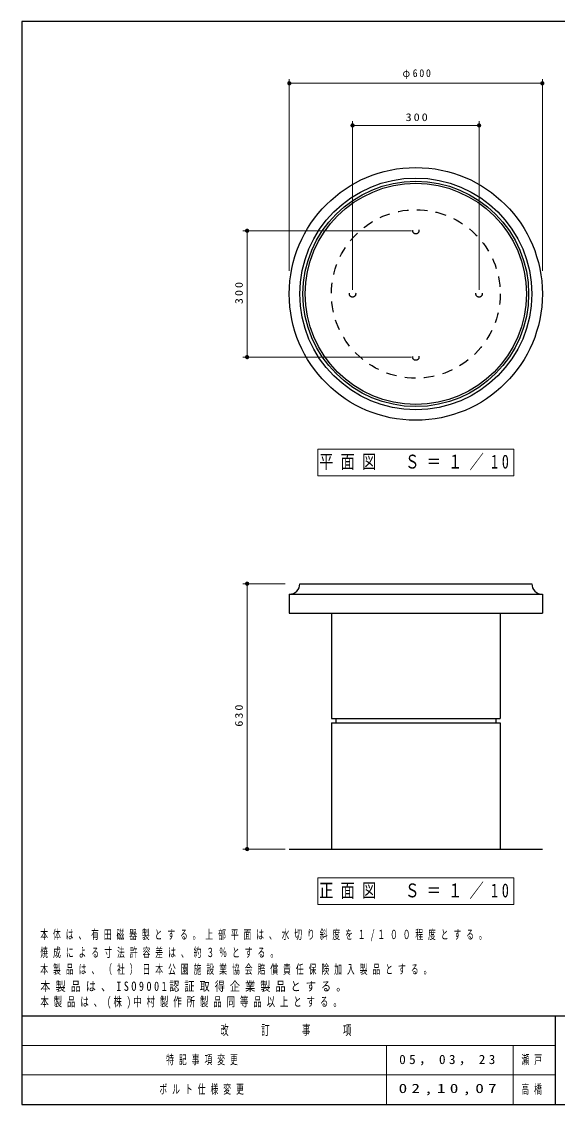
# Model space of a CAD drawing. Units: millimetres on the paper, scale 1:10. Extents: x -365 to 12, y -47 to 257.
# Drawn here: x -365 to -238, y 0 to 257 of the extents above; entities that cross this region are included whole.
import ezdxf

# ---------------------------------------------------------------- set-up
doc = ezdxf.new("R2010")
doc.units = ezdxf.units.MM
doc.linetypes.add('USER1', pattern=[4.5, 2.5, -2])
doc.layers.add('LY_1', color=3, linetype='Continuous', lineweight=25)
doc.layers.add('LY_2', color=7, linetype='Continuous', lineweight=13)
doc.styles.add('ＭＳ ゴシック', font='')
doc.styles.get('ＭＳ ゴシック').set_extended_font_data('MS Gothic')

# ---------------------------------------------------------------- blocks, each defined once
blk = doc.blocks.new('filled_dot')
at = {"color": 0, "linetype": 'Continuous', "lineweight": -2, "const_width": 1.25}
blk.add_lwpolyline([(-0.625, 0, 1), (0.625, 0, 1)], format="xyb", close=True, dxfattribs=at)

msp = doc.modelspace()

# ---------------------------------------------------------------- linework, layer by layer
at = {"layer": 'LY_1', "color": 7, "lineweight": 13}
for p, q in [((-301.55, 197.848), (-301.55, 243.372)), ((-301.55, 242.372), (-241.55, 242.372)), ((-241.55, 197.848), (-241.55, 243.372)), ((-286.55, 193.372), (-286.55, 233.372)), ((-286.55, 232.372), (-256.55, 232.372)), ((-256.55, 193.372), (-256.55, 233.372)), ((-272.55, 207.372), (-312.55, 207.372)), ((-311.55, 177.372), (-311.55, 207.372)), ((-272.55, 177.372), (-312.55, 177.372)), ((-248.3, 155.522), (-294.8, 155.522)), ((-294.8, 155.522), (-294.8, 149.222)), ((-248.3, 149.222), (-248.3, 155.522)), ((-294.8, 149.222), (-248.3, 149.222)), ((-302.55, 123.593), (-312.55, 123.593)), ((-311.55, 60.593), (-311.55, 123.593)), ((-302.55, 60.593), (-312.55, 60.593)), ((-248.3, 53.743), (-294.8, 53.743)), ((-294.8, 53.743), (-294.8, 47.443)), ((-248.3, 47.443), (-248.3, 53.743)), ((-294.8, 47.443), (-248.3, 47.443))]:
    msp.add_line(p, q, dxfattribs=at)
at = {"layer": 'LY_1'}
for p, q in [((-299.05, 123.593), (-244.05, 123.593)), ((-301.55, 121.093), (-241.55, 121.093)), ((-301.55, 121.093), (-301.55, 116.593)), ((-241.55, 121.093), (-241.55, 116.593)), ((-301.55, 116.593), (-241.55, 116.593)), ((-291.55, 116.593), (-291.55, 91.593)), ((-251.55, 116.593), (-251.55, 91.593)), ((-291.55, 91.593), (-251.55, 91.593)), ((-291.55, 90.593), (-251.55, 90.593)), ((-291.55, 90.593), (-291.55, 60.593)), ((-290.55, 91.593), (-290.55, 90.593)), ((-252.55, 91.593), (-252.55, 90.593)), ((-251.55, 90.593), (-251.55, 60.593)), ((-301.55, 60.593), (-241.55, 60.593))]:
    msp.add_line(p, q, dxfattribs=at)
for radius in [30, 27.5, 26.75, 26.25]:
    msp.add_circle((-271.55, 192.372), radius, dxfattribs=at)
at = {"layer": 'LY_1', "linetype": 'USER1'}
for centre, radius in [((-271.55, 192.372), 20), ((-271.55, 207.372), 0.75), ((-286.55, 192.372), 0.75), ((-256.55, 192.372), 0.75), ((-271.55, 177.372), 0.75)]:
    msp.add_circle(centre, radius, dxfattribs=at)
at = {"layer": 'LY_1'}
for centre, start, end in [((-301.55, 123.593), 270.00002, 0), ((-241.55, 123.593), 179.99998, 270.00003)]:
    msp.add_arc(centre, 2.5, start, end, dxfattribs=at)
at = {"layer": 'LY_2', "color": 20, "lineweight": 25}
for p, q in [((0, 257), (-365, 257)), ((-365, 257), (-365, 0)), ((-365, 21), (0, 21)), ((-365, 0), (0, 0))]:
    msp.add_line(p, q, dxfattribs=at)
at = {"layer": 'LY_2', "color": 3, "lineweight": 25}
msp.add_line((-238.5, 21), (-238.5, 0), dxfattribs=at)
at = {"layer": 'LY_2'}
for p, q in [((-365, 14), (-238.5, 14)), ((-278.5, 14), (-278.5, 0)), ((-248.5, 14), (-248.5, 0)), ((-365, 7), (-238.5, 7))]:
    msp.add_line(p, q, dxfattribs=at)

# ---------------------------------------------------------------- block references
at = {"layer": 'LY_1', "color": 7, "lineweight": 13, "xscale": 0.4, "yscale": 0.4}
for p in [(-301.55, 242.372), (-286.55, 232.372)]:
    msp.add_blockref('filled_dot', p, dxfattribs=at)
for p, rotation in [((-241.55, 242.372), 180), ((-256.55, 232.372), 180), ((-311.55, 207.372), 270), ((-311.55, 177.372), 90), ((-311.55, 123.593), 270), ((-311.55, 60.593), 90)]:
    msp.add_blockref('filled_dot', p, dxfattribs=dict(at, rotation=rotation))

# ---------------------------------------------------------------- texts
at = {"layer": 'LY_1', "color": 7, "style": 'ＭＳ ゴシック'}
for s, insert, char_height, attachment_point in [('\\T1.33;\\W0.95;φ600', (-271.138, 243.372), 1.833, 8), ('\\T1.33;\\W1.15;300', (-271.109, 233.372), 1.833, 8), ('\\T1.51;\\W0.75;平面図\u3000Ｓ＝１／10', (-271.55, 152.372), 3.299, 5), ('\\T1.51;\\W0.75;正面図\u3000Ｓ＝１／10', (-271.55, 50.593), 3.299, 5), ('\\T1.63;\\W0.6;本体は、有田磁器製とする。上部平面は、水切り斜度を１/１００程度とする。', (-360.583, 38.696), 2.199, 7), ('\\T1.64;\\W0.6;焼成による寸法許容差は、約３％とする。', (-360.583, 34.696), 2.199, 7), ('\\T1.64;\\W0.6;本製品は、（社）日本公園施設業協会賠償責任保険加入製品とする。', (-360.583, 30.696), 2.199, 7), ('\\T1.5;\\W0.8;本製品は、ISO9001認証取得企業製品とする。', (-360.583, 26.696), 2.199, 7), ('\\T1.58;\\W0.65;本製品は、(株)中村製作所製品同等品以上とする。', (-360.583, 22.696), 2.199, 7), ('\\T1.64;\\W0.6;特記事項変更', (-330.75, 10.5), 2.199, 4), ('\\T1.5;\\W1.05;05，03，23', (-275.5, 10.5), 2.199, 4), ('\\T1.64;\\W0.6;瀬戸', (-246.5, 10.5), 2.199, 4), ('\\T1.64;\\W0.6;ボルト仕様変更', (-321.75, 3.5), 2.199, 5), ('\\T1.5;\\W1.35;02,10,07', (-263.5, 3.5), 2.199, 5), ('\\T1.64;\\W0.6;高橋', (-243.5, 3.5), 2.199, 5)]:
    msp.add_mtext(s, dxfattribs=dict(at, insert=insert, char_height=char_height, attachment_point=attachment_point))
at = {"layer": 'LY_1', "color": 7, "char_height": 1.833, "attachment_point": 8, "rotation": 90, "style": 'ＭＳ ゴシック'}
for s, insert in [('\\T1.33;\\W1.15;300', (-312.55, 192.813)), ('\\T1.33;\\W1.15;630', (-312.55, 92.509))]:
    msp.add_mtext(s, dxfattribs=dict(at, insert=insert))
at = {"layer": 'LY_2', "insert": (-301.75, 17.5), "char_height": 2.346, "attachment_point": 5, "style": 'ＭＳ ゴシック'}
msp.add_mtext('\\T1.64;\\W0.6;改\u3000\u3000訂\u3000\u3000事\u3000\u3000項', dxfattribs=at)

doc.saveas('drawing.dxf')
